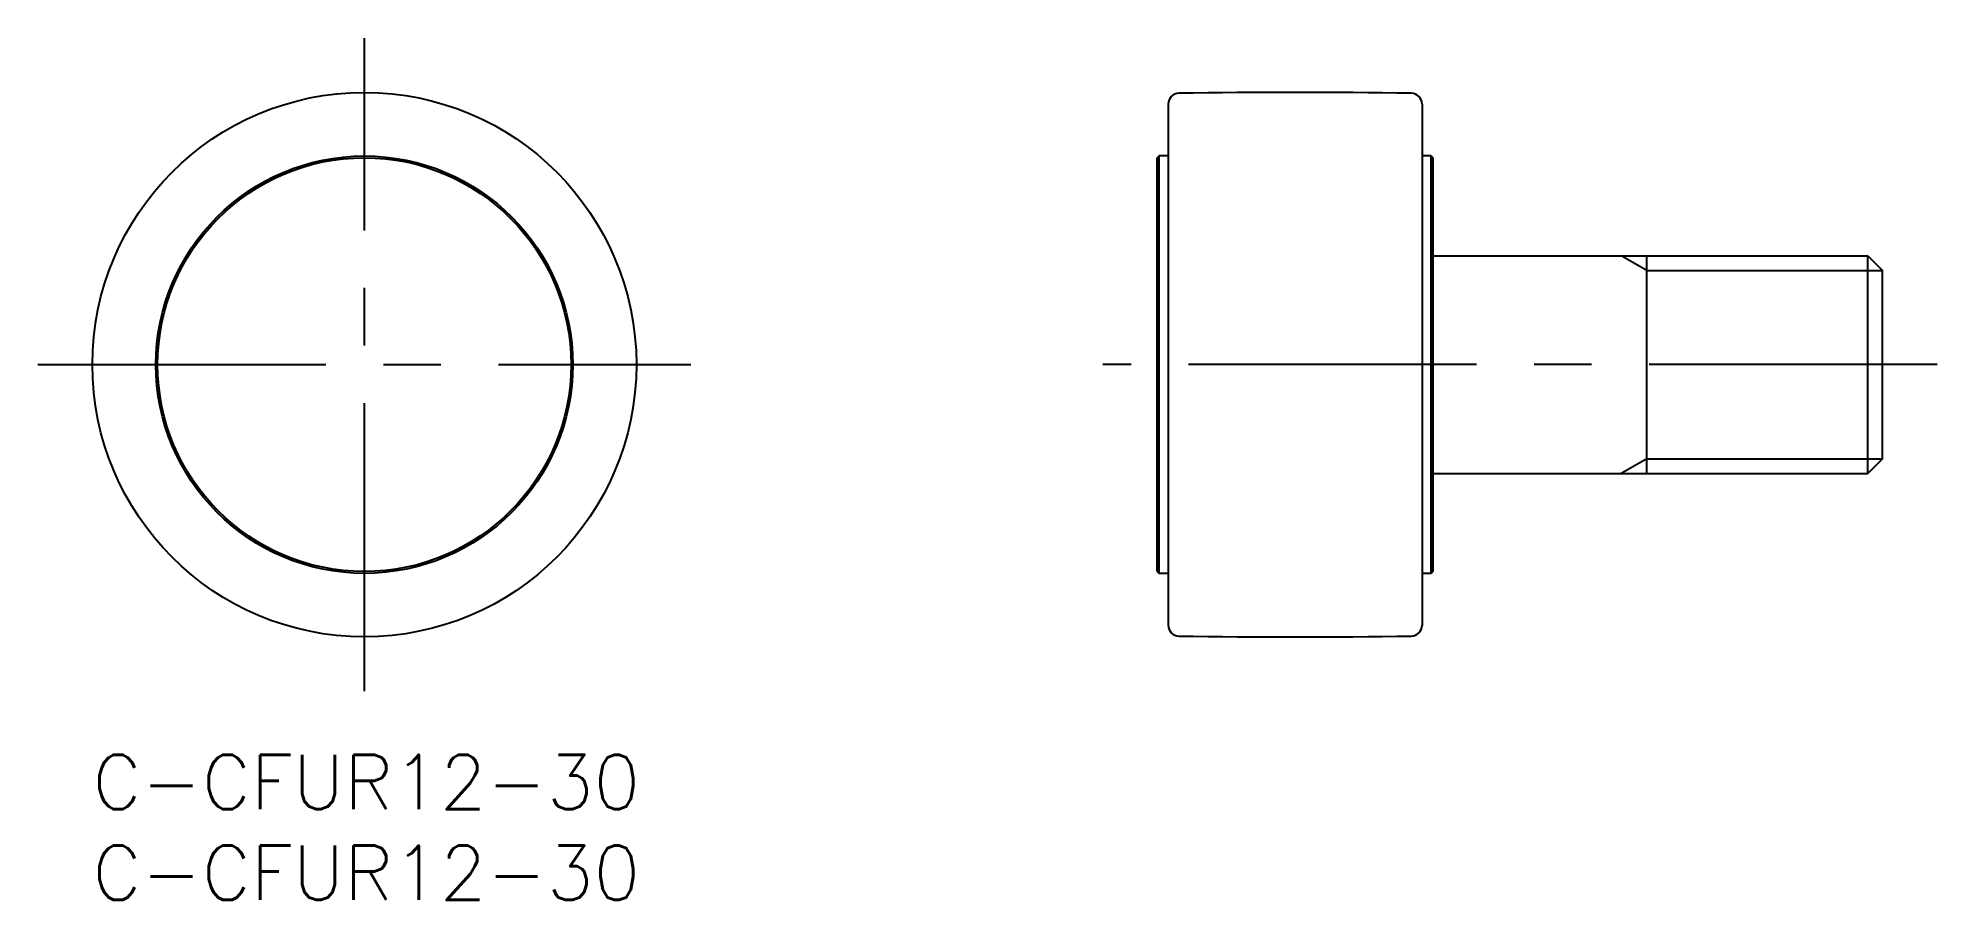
# Model space of a CAD drawing. Extents: x -3 to 102, y -8 to 40.
import ezdxf

# ---------------------------------------------------------------- set-up
doc = ezdxf.new("R2010")
doc.units = 0
doc.header["$LTSCALE"] = 0.5
doc.linetypes.add('CENTER', pattern=[50.8, 31.75, -6.35, 6.35, -6.35])
for name, color, linetype in [('MSM_CENTER', 1, 'CENTER'), ('MSM_CONTINUOUS', 7, 'CONTINUOUS'), ('MSM_NARROW', 5, 'CONTINUOUS'), ('MSM_PART_NUMBER', 7, 'CONTINUOUS')]:
    doc.layers.add(name, color=color, linetype=linetype)
doc.styles.get("Standard").update_dxf_attribs({"font": 'txt.shx', "height": 2, "bigfont": 'bigfont.shx'})

# ---------------------------------------------------------------- blocks, each defined once
blk = doc.blocks.new('*U15')
at = {"layer": 'MSM_PART_NUMBER'}
blk.add_text('C-CFUR12-30', height=3, dxfattribs=at).set_placement((0, -3))
blk = doc.blocks.new('*U16')
at = {"layer": 'MSM_PART_NUMBER'}
blk.add_text('C-CFUR12-30', height=3, dxfattribs=at).set_placement((0, -8))

msp = doc.modelspace()

# ---------------------------------------------------------------- linework, layer by layer
at = {"layer": 'MSM_CENTER'}
for p, q in [((15, 3.5), (15, 39.5)), ((-3, 21.5), (33, 21.5)), ((101.73, 21.5), (55.73, 21.5))]:
    msp.add_line(p, q, dxfattribs=at)
at = {"layer": 'MSM_CONTINUOUS'}
for p, q in [((59.33, 35.86), (59.33, 7.1)), ((73.33, 35.86), (73.33, 7.1)), ((58.83, 33), (58.73, 32.9)), ((58.73, 10.1), (58.73, 32.9)), ((59.33, 33), (58.83, 33)), ((58.83, 10), (58.83, 33)), ((73.83, 33), (73.33, 33)), ((73.83, 33), (73.93, 32.9)), ((73.83, 10), (73.83, 33)), ((73.93, 32.9), (73.93, 10.1)), ((73.93, 27.5), (97.92, 27.5)), ((85.73, 15.5), (85.73, 27.5)), ((97.92, 15.5), (97.92, 27.5)), ((97.92, 27.5), (98.73, 26.69)), ((98.73, 16.31), (98.73, 26.69)), ((98.73, 16.31), (97.92, 15.5)), ((73.93, 15.5), (97.92, 15.5)), ((58.73, 10.1), (58.83, 10)), ((59.33, 10), (58.83, 10)), ((73.83, 10), (73.33, 10)), ((73.93, 10.1), (73.83, 10))]:
    msp.add_line(p, q, dxfattribs=at)
for radius in [15, 11.5, 11.4]:
    msp.add_circle((15, 21.5), radius, dxfattribs=at)
for centre, radius, start, end in [((59.93, 35.86), 0.6, 90.7343, 180), ((66.33, -463.5), 500, 89.2657, 90.7343), ((72.73, 35.86), 0.6, 0, 89.2657), ((59.93, 7.14), 0.6, 180, 269.2657), ((66.33, 506.5), 500, 269.2657, 270.7343), ((72.73, 7.14), 0.6, 270.7343, 0)]:
    msp.add_arc(centre, radius, start, end, dxfattribs=at)
at = {"layer": 'MSM_NARROW'}
for p, q in [((85.73, 26.69), (84.32, 27.5)), ((85.73, 26.69), (98.73, 26.69)), ((85.73, 16.31), (84.32, 15.5)), ((85.73, 16.31), (98.73, 16.31))]:
    msp.add_line(p, q, dxfattribs=at)

# ---------------------------------------------------------------- block references
at = {"layer": 'MSM_CONTINUOUS'}
for name in ['*U15', '*U16']:
    msp.add_blockref(name, (0, 0), dxfattribs=at)

doc.saveas('drawing.dxf')
